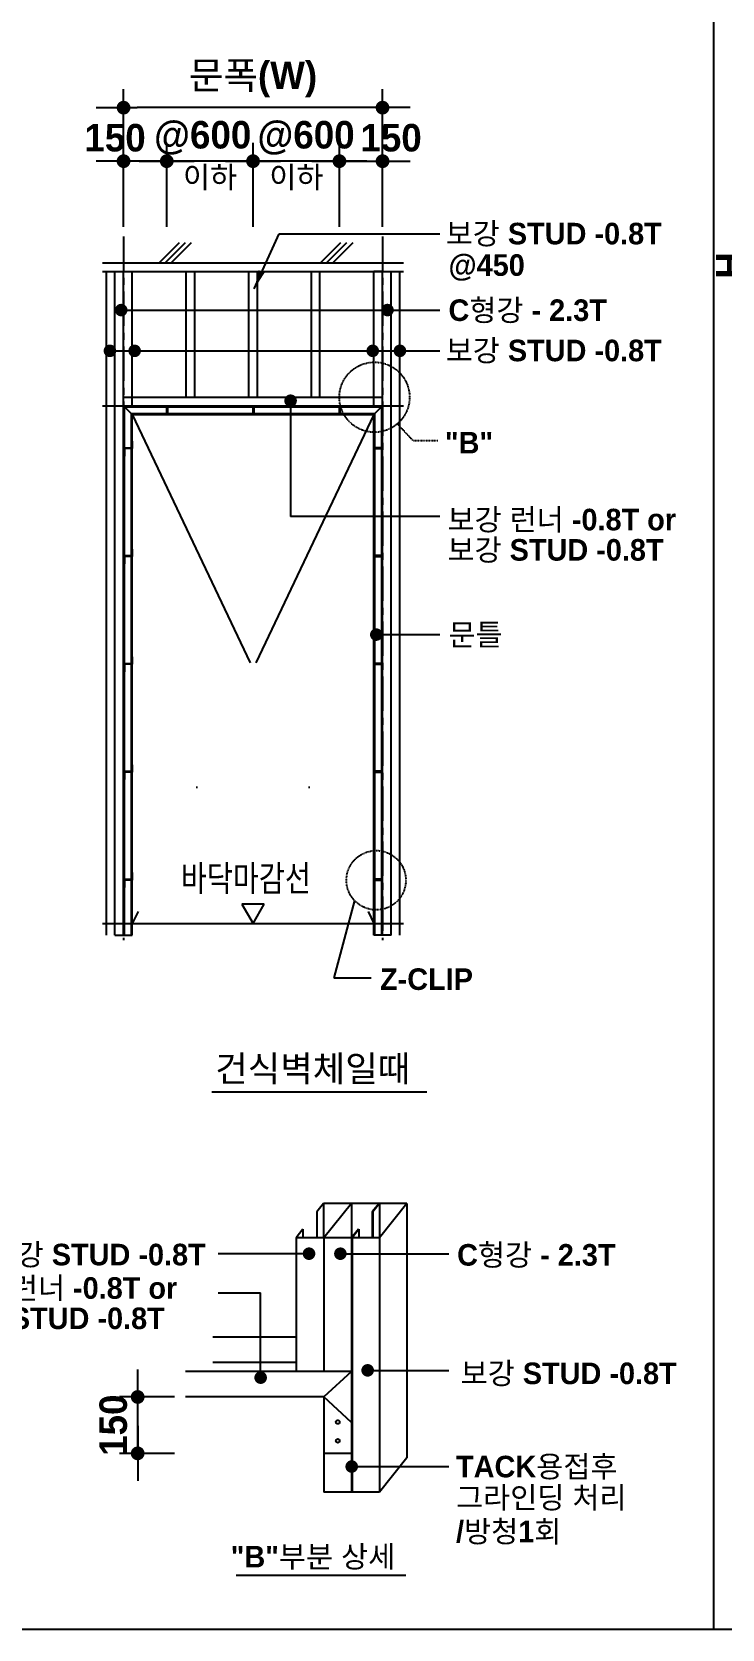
# Model space of a CAD drawing. Extents: x 2158 to 80698, y 2200 to 50885.
# Drawn here: x 14061 to 21586, y 2200 to 19625 of the extents above; entities that cross this region are included whole.
import ezdxf

# ---------------------------------------------------------------- set-up
doc = ezdxf.new("R2010")
doc.units = 0
doc.header["$LTSCALE"] = 300
doc.header["$MEASUREMENT"] = 0
doc.header["$PDSIZE"] = -2
for name, pattern in [('CENTER', [2, 1.25, -0.25, 0.25, -0.25]), ('DASHDOT', [1, 0.5, -0.25, 0, -0.25]), ('DASHED', [0.75, 0.5, -0.25]), ('HID', [2.3, 1.5, -0.8]), ('HIDDEN2', [1, 0.5, -0.5])]:
    doc.linetypes.add(name, pattern=pattern)
doc.layers.get('0').update_dxf_attribs({"linetype": 'CONTINUOUS'})
doc.layers.get('Defpoints').update_dxf_attribs({"color": 143, "linetype": 'CONTINUOUS'})
for name, color, linetype in [('A-ANNO-GRA1', 7, 'CONTINUOUS'), ('A-ANNO-LEAD', 4, 'CONTINUOUS'), ('A-ANNO-TEXT1', 7, 'CONTINUOUS'), ('A-CNTL', 1, 'CENTER'), ('A-CONC-LIN1', 2, 'CONTINUOUS'), ('A-CUTL', 7, 'CONTINUOUS'), ('A-ELEV-LIN2', 7, 'CONTINUOUS'), ('A-MKXS-MAK2', 3, 'CONTINUOUS'), ('A-ST-AXIS-BUB', 7, 'CONTINUOUS'), ('A-ST-AXIS-DIM', 7, 'CONTINUOUS'), ('A-XXXX-HATC', 8, 'CONTINUOUS'), ('A-XXXX-HID', 7, 'HID'), ('A-XXXX-OPEN', 1, 'DASHDOT'), ('A-XXXX-STL', 3, 'CONTINUOUS'), ('ELE', 4, 'CONTINUOUS'), ('FIN2', 6, 'CONTINUOUS')]:
    doc.layers.add(name, color=color, linetype=linetype)
doc.styles.add('2020음성 1차', font='나눔고딕Bold.ttf')
doc.dimstyles.new('CDIM', dxfattribs={"dimscale": 100, "dimtxt": 3, "dimasz": 1, "dimexe": 2, "dimexo": 1, "dimgap": 1, "dimtad": 1, "dimdec": 0, "dimrnd": 0.5, "dimzin": 0, "dimdsep": 32, "dimtxsty": '2020음성 1차', "dimblk1": '_CIDOT', "dimblk2": '_CIDOT', "dimsah": 1, "dimcen": 5.5, "dimclrd": 2, "dimclre": 2, "dimclrt": 7, "dimadec": 0, "dimazin": 0, "dimtfac": 1, "dimtdec": 0, "dimtix": 1, "dimtmove": 2, "dimatfit": 1, "dimldrblk": 'DOT', "dimfxl": 1, "dimtolj": 1, "dimtzin": 0, "dimlwd": -1, "dimarcsym": 0})

# ---------------------------------------------------------------- blocks, each defined once
blk = doc.blocks.new('_CIDOT')
at = {"color": 0, "linetype": 'ByBlock'}
blk.add_line((2, 0), (-1, 0), dxfattribs=at)
at = {"color": 0, "linetype": 'ByBlock', "const_width": 0.5}
blk.add_lwpolyline([(-0.25, 0, 1), (0.25, 0, 1)], format="xyb", close=True, dxfattribs=at)
blk = doc.blocks.new('*D72')
at = {"layer": 'A-ST-AXIS-DIM', "lineweight": -2}
for p, q in [((22931, 18523), (21731, 18523)), ((22931, 15631), (21731, 15631))]:
    blk.add_line(p, q, dxfattribs=at)
at = {"layer": 'A-ST-AXIS-DIM'}
blk.add_line((21931, 15781), (21931, 18373), dxfattribs=at)
at = {"layer": 'Defpoints', "color": 0}
for p in [(21931, 18523), (23717, 18523), (23717, 15631)]:
    blk.add_point(p, dxfattribs=at)
at = {"layer": 'A-ST-AXIS-DIM', "linetype": 'ByBlock', "xscale": 150, "yscale": 150, "zscale": 150}
for p, rotation in [((21931, 18523), 90), ((21931, 15631), 270)]:
    blk.add_blockref('_CIDOT', p, dxfattribs=dict(at, rotation=rotation))
at = {"layer": 'A-ST-AXIS-DIM', "color": 3, "ltscale": 10, "insert": (21670, 17077), "char_height": 300, "attachment_point": 5, "rotation": 90, "style": '2020음성 1차'}
blk.add_mtext('\\A1;H', dxfattribs=at)
blk = doc.blocks.new('_Dot')
at = {"color": 0, "lineweight": -2}
blk.add_line((-0.5, 0), (-1, 0), dxfattribs=at)
at = {"color": 0, "const_width": 0.5}
blk.add_lwpolyline([(-0.25, 0, 1), (0.25, 0, 1)], format="xyb", close=True, dxfattribs=at)
blk = doc.blocks.new('*D184')
at = {"layer": 'A-ST-AXIS-DIM', "lineweight": -2}
for p, q in [((15060, 17499), (15060, 18999)), ((17884, 17499), (17884, 18999))]:
    blk.add_line(p, q, dxfattribs=at)
at = {"layer": 'A-ST-AXIS-DIM'}
blk.add_line((17734, 18799), (15210, 18799), dxfattribs=at)
at = {"layer": 'Defpoints', "color": 0}
for p in [(15060, 18799), (15060, 17399), (17884, 17399)]:
    blk.add_point(p, dxfattribs=at)
at = {"layer": 'A-ST-AXIS-DIM', "linetype": 'ByBlock', "xscale": 150, "yscale": 150, "zscale": 150, "rotation": 180}
blk.add_blockref('_CIDOT', (15060, 18799), dxfattribs=at)
at = {"layer": 'A-ST-AXIS-DIM', "linetype": 'ByBlock', "xscale": 150, "yscale": 150, "zscale": 150}
blk.add_blockref('_CIDOT', (17884, 18799), dxfattribs=at)
at = {"layer": 'A-ST-AXIS-DIM', "color": 3, "ltscale": 10, "insert": (16472, 19107), "char_height": 300, "attachment_point": 5, "style": '2020음성 1차'}
blk.add_mtext('\\A1;문폭(W)', dxfattribs=at)
blk = doc.blocks.new('*D211')
at = {"layer": 'A-ST-AXIS-DIM'}
for p, q in [((15214, 4882), (15214, 5032)), ((15214, 4117), (15214, 4732)), ((15214, 3967), (15214, 3817))]:
    blk.add_line(p, q, dxfattribs=at)
at = {"layer": 'A-ST-AXIS-DIM', "lineweight": -2}
for p, q in [((15614, 4732), (15014, 4732)), ((15614, 4117), (15014, 4117))]:
    blk.add_line(p, q, dxfattribs=at)
at = {"layer": 'Defpoints', "color": 0}
for p in [(15214, 4732), (16431, 4732), (16431, 4117)]:
    blk.add_point(p, dxfattribs=at)
at = {"layer": 'A-ST-AXIS-DIM', "linetype": 'ByBlock', "xscale": 150, "yscale": 150, "zscale": 150}
for p, rotation in [((15214, 4732), 270), ((15214, 4117), 90)]:
    blk.add_blockref('_CIDOT', p, dxfattribs=dict(at, rotation=rotation))
at = {"layer": 'A-ST-AXIS-DIM', "color": 3, "ltscale": 10, "insert": (14949, 4424), "char_height": 300, "attachment_point": 5, "rotation": 90, "style": '2020음성 1차'}
blk.add_mtext('\\A1;150', dxfattribs=at)
blk = doc.blocks.new('*D212')
at = {"layer": 'A-ST-AXIS-DIM', "lineweight": -2}
for p, q in [((15060, 17499), (15060, 18415)), ((15531, 17499), (15531, 18415))]:
    blk.add_line(p, q, dxfattribs=at)
at = {"layer": 'A-ST-AXIS-DIM'}
for p, q in [((14910, 18215), (14760, 18215)), ((15531, 18215), (15060, 18215)), ((15681, 18215), (15831, 18215))]:
    blk.add_line(p, q, dxfattribs=at)
at = {"layer": 'Defpoints', "color": 0}
for p in [(15060, 18215), (15060, 17399), (15531, 17399)]:
    blk.add_point(p, dxfattribs=at)
at = {"layer": 'A-ST-AXIS-DIM', "linetype": 'ByBlock', "xscale": 150, "yscale": 150, "zscale": 150}
blk.add_blockref('_CIDOT', (15060, 18215), dxfattribs=at)
at = {"layer": 'A-ST-AXIS-DIM', "linetype": 'ByBlock', "xscale": 150, "yscale": 150, "zscale": 150, "rotation": 180}
blk.add_blockref('_CIDOT', (15531, 18215), dxfattribs=at)
at = {"layer": 'A-ST-AXIS-DIM', "color": 3, "ltscale": 10, "insert": (14967, 18469), "char_height": 300, "attachment_point": 5, "style": '2020음성 1차'}
blk.add_mtext('\\A1;150', dxfattribs=at)
blk = doc.blocks.new('*D213')
at = {"layer": 'A-ST-AXIS-DIM', "lineweight": -2}
for p, q in [((15531, 17499), (15531, 18415)), ((16472, 17499), (16472, 18415))]:
    blk.add_line(p, q, dxfattribs=at)
at = {"layer": 'A-ST-AXIS-DIM'}
for p, q in [((15381, 18215), (15231, 18215)), ((16472, 18215), (15531, 18215)), ((16622, 18215), (16772, 18215))]:
    blk.add_line(p, q, dxfattribs=at)
at = {"layer": 'Defpoints', "color": 0}
for p in [(15531, 18215), (15531, 17399), (16472, 17399)]:
    blk.add_point(p, dxfattribs=at)
at = {"layer": 'A-ST-AXIS-DIM', "linetype": 'ByBlock', "xscale": 150, "yscale": 150, "zscale": 150}
blk.add_blockref('_CIDOT', (15531, 18215), dxfattribs=at)
at = {"layer": 'A-ST-AXIS-DIM', "linetype": 'ByBlock', "xscale": 150, "yscale": 150, "zscale": 150, "rotation": 180}
blk.add_blockref('_CIDOT', (16472, 18215), dxfattribs=at)
at = {"layer": 'A-ST-AXIS-DIM', "color": 3, "ltscale": 10, "insert": (15923, 18469), "char_height": 300, "attachment_point": 5, "style": '2020음성 1차'}
blk.add_mtext('\\A1;@600', dxfattribs=at)
blk = doc.blocks.new('*D214')
at = {"layer": 'A-ST-AXIS-DIM', "lineweight": -2}
for p, q in [((16472, 17499), (16472, 18415)), ((17414, 17499), (17414, 18415))]:
    blk.add_line(p, q, dxfattribs=at)
at = {"layer": 'A-ST-AXIS-DIM'}
for p, q in [((16322, 18215), (16172, 18215)), ((17414, 18215), (16472, 18215)), ((17564, 18215), (17714, 18215))]:
    blk.add_line(p, q, dxfattribs=at)
at = {"layer": 'Defpoints', "color": 0}
for p in [(16472, 18215), (16472, 17399), (17414, 17399)]:
    blk.add_point(p, dxfattribs=at)
at = {"layer": 'A-ST-AXIS-DIM', "linetype": 'ByBlock', "xscale": 150, "yscale": 150, "zscale": 150}
blk.add_blockref('_CIDOT', (16472, 18215), dxfattribs=at)
at = {"layer": 'A-ST-AXIS-DIM', "linetype": 'ByBlock', "xscale": 150, "yscale": 150, "zscale": 150, "rotation": 180}
blk.add_blockref('_CIDOT', (17414, 18215), dxfattribs=at)
at = {"layer": 'A-ST-AXIS-DIM', "color": 3, "ltscale": 10, "insert": (17050, 18469), "char_height": 300, "attachment_point": 5, "style": '2020음성 1차'}
blk.add_mtext('\\A1;@600', dxfattribs=at)
blk = doc.blocks.new('*D215')
at = {"layer": 'A-ST-AXIS-DIM', "lineweight": -2}
for p, q in [((17414, 17499), (17414, 18415)), ((17884, 17499), (17884, 18415))]:
    blk.add_line(p, q, dxfattribs=at)
at = {"layer": 'A-ST-AXIS-DIM'}
for p, q in [((17264, 18215), (17114, 18215)), ((17414, 18215), (17884, 18215)), ((18034, 18215), (18184, 18215))]:
    blk.add_line(p, q, dxfattribs=at)
at = {"layer": 'Defpoints', "color": 0}
for p in [(17884, 18215), (17414, 17399), (17884, 17399)]:
    blk.add_point(p, dxfattribs=at)
at = {"layer": 'A-ST-AXIS-DIM', "linetype": 'ByBlock', "xscale": 150, "yscale": 150, "zscale": 150}
blk.add_blockref('_CIDOT', (17414, 18215), dxfattribs=at)
at = {"layer": 'A-ST-AXIS-DIM', "linetype": 'ByBlock', "xscale": 150, "yscale": 150, "zscale": 150, "rotation": 180}
blk.add_blockref('_CIDOT', (17884, 18215), dxfattribs=at)
at = {"layer": 'A-ST-AXIS-DIM', "color": 3, "ltscale": 10, "insert": (17977, 18469), "char_height": 300, "attachment_point": 5, "style": '2020음성 1차'}
blk.add_mtext('\\A1;150', dxfattribs=at)

msp = doc.modelspace()

# ---------------------------------------------------------------- linework, layer by layer
at = {"layer": 'A-ANNO-GRA1'}
for p, q in [((21496.4, 2200), (21496.4, 49582.1)), ((2200, 2200), (72608.3, 2200))]:
    msp.add_line(p, q, dxfattribs=at)
at = {"layer": 'A-ANNO-LEAD'}
for p, q in [((16484.5, 16821), (16755.9, 17421)), ((16755.9, 17421), (18509.7, 17421)), ((15034.2, 16590.5), (18509.7, 16590.5)), ((14911.4, 16145.8), (18509.7, 16145.8)), ((16881.4, 15601.6), (16881.4, 14339.7)), ((18509.7, 14339.7), (16881.4, 14339.7)), ((17816, 13049.9), (18509.7, 13049.9)), ((17577.9, 10148.9), (17351.8, 9305)), ((17351.8, 9305), (17759.1, 9305)), ((17082.3, 6295.2), (16092.5, 6295.2)), ((17424.4, 6295.2), (18606.7, 6295.2)), ((16092.5, 5869.7), (16555, 5869.7)), ((16555, 4942.9), (16555, 5869.7)), ((17721.9, 5022.6), (18606.7, 5022.6)), ((17547.7, 3973), (18606.7, 3973))]:
    msp.add_line(p, q, dxfattribs=at)
at = {"layer": 'A-ANNO-LEAD', "const_width": 68.5}
for points in [[(15000, 16590.5, 1), (15068.4, 16590.5, 1)], [(17903.6, 16590.5, 1), (17972.1, 16590.5, 1)], [(14877.1, 16145.8, 1), (14945.6, 16145.8, 1)], [(15146.6, 16145.8, 1), (15215.1, 16145.8, 1)], [(17742.7, 16145.8, 1), (17811.2, 16145.8, 1)], [(18039.2, 16145.8, 1), (18107.7, 16145.8, 1)], [(16881.4, 15635.8, 1), (16881.4, 15567.4, 1)], [(17781.8, 13049.9, 1), (17850.2, 13049.9, 1)], [(17116.5, 6295.2, -1), (17048, 6295.2, -1)], [(17390.2, 6295.2, 1), (17458.6, 6295.2, 1)], [(17687.6, 5022.6, 1), (17756.1, 5022.6, 1)], [(16555, 4908.7, 1), (16555, 4977.1, 1)], [(17513.5, 3973, 1), (17582, 3973, 1)]]:
    msp.add_lwpolyline(points, format="xyb", close=True, dxfattribs=at)
at = {"layer": 'A-ANNO-LEAD'}
msp.add_solid([(16534.4, 17026.3), (16598.3, 16999.1), (16484.5, 16821)], dxfattribs=at)
at = {"layer": 'A-CNTL'}
for p, q in [((15060.4, 17391.9), (15060.4, 9716.8)), ((17884.3, 17391.9), (17884.3, 9716.8)), ((14830.7, 15545.2), (18113.9, 15545.2))]:
    msp.add_line(p, q, dxfattribs=at)
at = {"layer": 'A-CONC-LIN1'}
msp.add_line((14830.7, 17105.5), (18113.9, 17105.5), dxfattribs=at)
at = {"layer": 'A-CUTL'}
msp.add_line((17547.2, 4116.9), (17244.4, 4116.9), dxfattribs=at)
at = {"layer": 'A-ELEV-LIN2', "linetype": 'Continuous'}
for p, q in [((14830.7, 17011.4), (18113.9, 17011.4)), ((14872.1, 9771), (14872.1, 17011.4)), ((14966.3, 9771), (14966.3, 17011.4)), ((15060.4, 9771), (15060.4, 17011.4)), ((15060.4, 17011.4), (15154.5, 17011.4)), ((15154.5, 15545.2), (15154.5, 17011.4)), ((15742.8, 15639.4), (15742.8, 17011.4)), ((15837, 15639.4), (15837, 17011.4)), ((16425.3, 15639.4), (16425.3, 17011.4)), ((16519.4, 15639.4), (16519.4, 17011.4)), ((17107.7, 15639.4), (17107.7, 17011.4)), ((17201.8, 15639.4), (17201.8, 17011.4)), ((17884.3, 17011.4), (17790.1, 17011.4)), ((17790.1, 15545.2), (17790.1, 17011.4)), ((17884.3, 9771), (17884.3, 17011.4)), ((17978.4, 9771), (17978.4, 17011.4)), ((18072.5, 9771), (18072.5, 17011.4)), ((15060.4, 15639.4), (17884.3, 15639.4)), ((15060.4, 15545.2), (15154.5, 15451.1)), ((15069.8, 9771), (15069.8, 15535.8)), ((15069.8, 15535.8), (17874.8, 15535.8)), ((17884.3, 15545.2), (17790.1, 15451.1)), ((17874.8, 9771), (17874.8, 15535.8)), ((15145.1, 9771), (15145.1, 15460.5)), ((15145.1, 15460.5), (17799.5, 15460.5)), ((15154.5, 9771), (15154.5, 15451.1)), ((15154.5, 15451.1), (17790.1, 15451.1)), ((17790.1, 9771), (17790.1, 15451.1)), ((17799.5, 9771), (17799.5, 15460.5)), ((14966.3, 9771), (15154.5, 9771)), ((17241.6, 6844.6), (17166.7, 6751.1)), ((17544.4, 6844.6), (17241.6, 6844.6)), ((17241.6, 6844.6), (17241.6, 6469.9)), ((17544.4, 6844.6), (17244.4, 6469.9)), ((17544.4, 6844.6), (17544.4, 6469.9)), ((18149.9, 6844.6), (17544.4, 6844.6)), ((17847.1, 6844.6), (17772.3, 6751.1)), ((17851.4, 6844.6), (17776.6, 6751.1)), ((17847.1, 6844.6), (17847.1, 6839.2)), ((18149.9, 6844.6), (17849.9, 6469.9)), ((17851.4, 6844.6), (17851.4, 6471.8)), ((18149.9, 6844.6), (18149.9, 4068.9)), ((17166.7, 6751.1), (17166.7, 6469.9)), ((17772.3, 6751.1), (17772.3, 6469.9)), ((17776.6, 6751.1), (17776.6, 6469.9)), ((17016.5, 6563.4), (16941.6, 6469.9)), ((16941.6, 6469.9), (16941.6, 5010.7)), ((17244.4, 6469.9), (16941.6, 6469.9)), ((17016.5, 6563.4), (17016.5, 6469.9)), ((17244.4, 6469.9), (17244.4, 5010.7)), ((17849.9, 6469.9), (17244.4, 6469.9)), ((17622, 6563.4), (17547.2, 6469.9)), ((17547.2, 6469.9), (17547.2, 3694.2)), ((17626.3, 6563.4), (17551.5, 6469.9)), ((17551.5, 6469.9), (17551.5, 3694.2)), ((17626.3, 6563.4), (17626.3, 6469.9)), ((17849.9, 6469.9), (17849.9, 3694.2)), ((16941.6, 5385.4), (16034, 5385.4)), ((16941.6, 5106.6), (16034, 5106.6)), ((17547.2, 5010.7), (15734, 5010.7)), ((17547.2, 5010.7), (17244.4, 4731.9)), ((17244.4, 4731.9), (15734, 4731.9)), ((17244.4, 4731.9), (17244.4, 3694.2)), ((17547.2, 4453), (17244.4, 4731.9)), ((18149.9, 4068.9), (17849.9, 3694.2)), ((17849.9, 3694.2), (17244.4, 3694.2))]:
    msp.add_line(p, q, dxfattribs=at)
for centre in [(17395.8, 4458.6), (17395.8, 4253.9)]:
    msp.add_circle(centre, 20.6, dxfattribs=at)
at = {"layer": 'A-MKXS-MAK2', "linetype": 'HIDDEN2', "ltscale": 0.01}
for p, q in [((18045.8, 15349.8), (18214, 15168)), ((18214, 15168), (18489.1, 15168))]:
    msp.add_line(p, q, dxfattribs=at)
for centre, radius in [((17796.2, 15639.7), 382.6), ((17814.5, 10369.8), 323.7)]:
    msp.add_circle(centre, radius, dxfattribs=at)
at = {"layer": 'A-ST-AXIS-BUB'}
for p, q in [((16350, 10109.5), (16472.3, 9897.5)), ((16594.7, 10109.5), (16350, 10109.5)), ((16472.3, 9897.5), (16594.7, 10109.5)), ((18368.2, 8056.3), (16024.3, 8056.3)), ((16288.3, 2789.7), (18137, 2789.7))]:
    msp.add_line(p, q, dxfattribs=at)
at = {"layer": 'A-XXXX-HATC'}
for p, q in [((15446.7, 17105.5), (15668.7, 17327.5)), ((15513.3, 17105.5), (15735.2, 17327.5)), ((15579.9, 17105.5), (15801.8, 17327.5)), ((17207.5, 17105.5), (17429.4, 17327.5)), ((17274, 17105.5), (17496, 17327.5)), ((17340.6, 17105.5), (17562.6, 17327.5))]:
    msp.add_line(p, q, dxfattribs=at)
at = {"layer": 'A-XXXX-HID', "ltscale": 0.5}
msp.add_line((17622, 6563.4), (17622, 6558), dxfattribs=at)
at = {"layer": 'A-XXXX-OPEN', "ltscale": 20}
for p, q in [((17790.1, 15451.1), (15154.5, 9897.5)), ((15154.5, 15451.1), (17790.1, 9897.5))]:
    msp.add_line(p, q, dxfattribs=at)
at = {"layer": 'A-XXXX-STL', "linetype": 'DASHED'}
for points in [[(15612.4, 15451.1), (15531, 15451.1), (15531, 15535.8), (15449.7, 15535.8), (15449.7, 15545.2), (15540.4, 15545.2), (15540.4, 15460.5), (15612.4, 15460.5)], [(16553.6, 15451.1), (16472.3, 15451.1), (16472.3, 15535.8), (16391, 15535.8), (16391, 15545.2), (16481.7, 15545.2), (16481.7, 15460.5), (16553.6, 15460.5)], [(17494.9, 15451.1), (17413.6, 15451.1), (17413.6, 15535.8), (17332.3, 15535.8), (17332.3, 15545.2), (17423, 15545.2), (17423, 15460.5), (17494.9, 15460.5)], [(15154.5, 15160.1), (15154.5, 15078.7), (15069.8, 15078.7), (15069.8, 14997.4), (15060.4, 14997.4), (15060.4, 15088.1), (15145.1, 15088.1), (15145.1, 15160.1)], [(17790.1, 15160.1), (17790.1, 15078.7), (17874.8, 15078.7), (17874.8, 14997.4), (17884.3, 14997.4), (17884.3, 15088.1), (17799.5, 15088.1), (17799.5, 15160.1)], [(15154.5, 13983.4), (15154.5, 13902.1), (15069.8, 13902.1), (15069.8, 13820.8), (15060.4, 13820.8), (15060.4, 13911.5), (15145.1, 13911.5), (15145.1, 13983.4)], [(17790.1, 13983.4), (17790.1, 13902.1), (17874.8, 13902.1), (17874.8, 13820.8), (17884.3, 13820.8), (17884.3, 13911.5), (17799.5, 13911.5), (17799.5, 13983.4)], [(15154.5, 12806.8), (15154.5, 12725.5), (15069.8, 12725.5), (15069.8, 12644.2), (15060.4, 12644.2), (15060.4, 12734.9), (15145.1, 12734.9), (15145.1, 12806.8)], [(17790.1, 12806.8), (17790.1, 12725.5), (17874.8, 12725.5), (17874.8, 12644.2), (17884.3, 12644.2), (17884.3, 12734.9), (17799.5, 12734.9), (17799.5, 12806.8)], [(15154.5, 11630.2), (15154.5, 11548.9), (15069.8, 11548.9), (15069.8, 11467.6), (15060.4, 11467.6), (15060.4, 11558.3), (15145.1, 11558.3), (15145.1, 11630.2)], [(17790.1, 11630.2), (17790.1, 11548.9), (17874.8, 11548.9), (17874.8, 11467.6), (17884.3, 11467.6), (17884.3, 11558.3), (17799.5, 11558.3), (17799.5, 11630.2)], [(15154.5, 10453.6), (15154.5, 10372.3), (15069.8, 10372.3), (15069.8, 10291), (15060.4, 10291), (15060.4, 10381.7), (15145.1, 10381.7), (15145.1, 10453.6)], [(17790.1, 10453.6), (17790.1, 10372.3), (17874.8, 10372.3), (17874.8, 10291), (17884.3, 10291), (17884.3, 10381.7), (17799.5, 10381.7), (17799.5, 10453.6)]]:
    msp.add_lwpolyline(points, close=True, dxfattribs=at)
at = {"layer": 'ELE', "color": 6}
for p, q in [((15060.4, 15545.2), (17884.3, 15545.2)), ((17978.4, 9771), (17790.1, 9771))]:
    msp.add_line(p, q, dxfattribs=at)
at = {"layer": 'FIN2'}
msp.add_line((14830.7, 9897.5), (18113.9, 9897.5), dxfattribs=at)

# ---------------------------------------------------------------- texts
at = {"layer": 'A-ANNO-TEXT1', "style": '2020음성 1차'}
for s, height, p in [('이하', 235.32, (15708.3, 17923.8)), ('이하', 235.32, (16649.6, 17923.8)), ('보강 STUD -0.8T', 235.322, (18572.8, 17307.4)), ('@450', 235.32, (18603.4, 16963.8)), ('C형강 - 2.3T', 235.32, (18603.4, 16471.7)), ('보강 STUD -0.8T', 235.322, (18572.8, 16032.1)), ('"B"', 235.32, (18564.1, 15026.1)), ('보강 런너 -0.8T or', 235.322, (18592.1, 14187.2)), ('보강 STUD -0.8T', 235.322, (18592.1, 13856.8)), ('문틀', 235.32, (18603.4, 12931.1)), ('Z-CLIP', 235.32, (17856.5, 9173.2)), ('건식벽체일때', 282.39, (16060, 8172.7)), ('보강 STUD -0.8T', 235.322, (13599.5, 6168.4)), ('C형강 - 2.3T', 235.32, (18697.5, 6165.1)), ('보강 런너 -0.8T or', 235.322, (13152.9, 5803.2)), ('보강 STUD -0.8T', 235.322, (13152.9, 5472.8)), ('보강 STUD -0.8T', 235.322, (18735.6, 4872.2)), ('TACK용접후', 235.32, (18685.8, 3855.2)), ('그라인딩 처리', 235.32, (18685.8, 3516.4)), ('/방청1회', 235.32, (18685.8, 3146.9)), ('"B"부분 상세', 235.32, (16228.4, 2872))]:
    msp.add_text(s, height=height, dxfattribs=at).set_placement(p)
at = {"layer": 'A-ANNO-TEXT1', "style": '2020음성 1차', "width": 0.8}
msp.add_text('바닥마감선', height=282.39, dxfattribs=at).set_placement((15685.1, 10249.2))

# ---------------------------------------------------------------- dimensions: what is measured, and where the dimension line sits
at = {"layer": 'A-ST-AXIS-DIM'}
dim = msp.add_linear_dim(base=(15060.4, 18798.7), p1=(17884.3, 17398.6), p2=(15060.4, 17398.6), text='문폭(W)', dimstyle='CDIM', override={"dimasz": 1.5, "dimclrd": 256, "dimclre": 256, "dimclrt": 3, "dimfxl": 4}, dxfattribs=at)
dim.commit()
dim.dimension.update_dxf_attribs({"geometry": '*D184', "text_midpoint": (16472.3, 19107.1)})
for base, p1, p2, text, override, picture, middle in [((21930.9, 18522.5), (23716.9, 15631), (23716.9, 18522.5), 'H', {"dimasz": 1.5, "dimclrd": 256, "dimclre": 256, "dimclrt": 3, "dimfxl": 10, "dimfxlon": 1}, '*D72', (21670.2, 17076.8)), ((15213.6, 4731.9), (16430.8, 4116.9), (16430.8, 4731.9), '150', {"dimasz": 1.5, "dimclrd": 256, "dimclre": 256, "dimclrt": 3, "dimfxl": 4, "dimfxlon": 1}, '*D211', (14948.7, 4424.4))]:
    dim = msp.add_linear_dim(base=base, p1=p1, p2=p2, angle=90, text=text, dimstyle='CDIM', override=override, dxfattribs=at)
    dim.commit()
    dim.dimension.update_dxf_attribs({"geometry": picture, "text_midpoint": middle})
for base, p1, p2, text, override, picture, middle in [((15060.4, 18214.9), (15531, 17398.6), (15060.4, 17398.6), '150', {"dimasz": 1.5, "dimclrd": 256, "dimclre": 256, "dimclrt": 3, "dimfxl": 4, "dimfxlon": 0}, '*D212', (14967.2, 18469.1)), ((15531, 18214.9), (16472.3, 17398.6), (15531, 17398.6), '@600', {"dimasz": 1.5, "dimclrd": 256, "dimclre": 256, "dimclrt": 3, "dimfxl": 4}, '*D213', (15922.6, 18469.1)), ((16472.3, 18214.9), (17413.6, 17398.6), (16472.3, 17398.6), '@600', {"dimasz": 1.5, "dimclrd": 256, "dimclre": 256, "dimclrt": 3, "dimfxl": 4}, '*D214', (17049.8, 18469.1))]:
    dim = msp.add_linear_dim(base=base, p1=p1, p2=p2, text=text, dimstyle='CDIM', override=override, dxfattribs=at)
    dim.commit()
    dim.dimension.update_dxf_attribs({"geometry": picture, "text_midpoint": middle, "dimtype": 160})
dim = msp.add_linear_dim(base=(17884.3, 18214.9), p1=(17413.6, 17398.6), p2=(17884.3, 17398.6), angle=180, text='150', dimstyle='CDIM', override={"dimasz": 1.5, "dimclrd": 256, "dimclre": 256, "dimclrt": 3, "dimfxl": 4}, dxfattribs=at)
dim.commit()
dim.dimension.update_dxf_attribs({"geometry": '*D215', "text_midpoint": (17977.4, 18469.1), "dimtype": 160})

doc.saveas('drawing.dxf')
